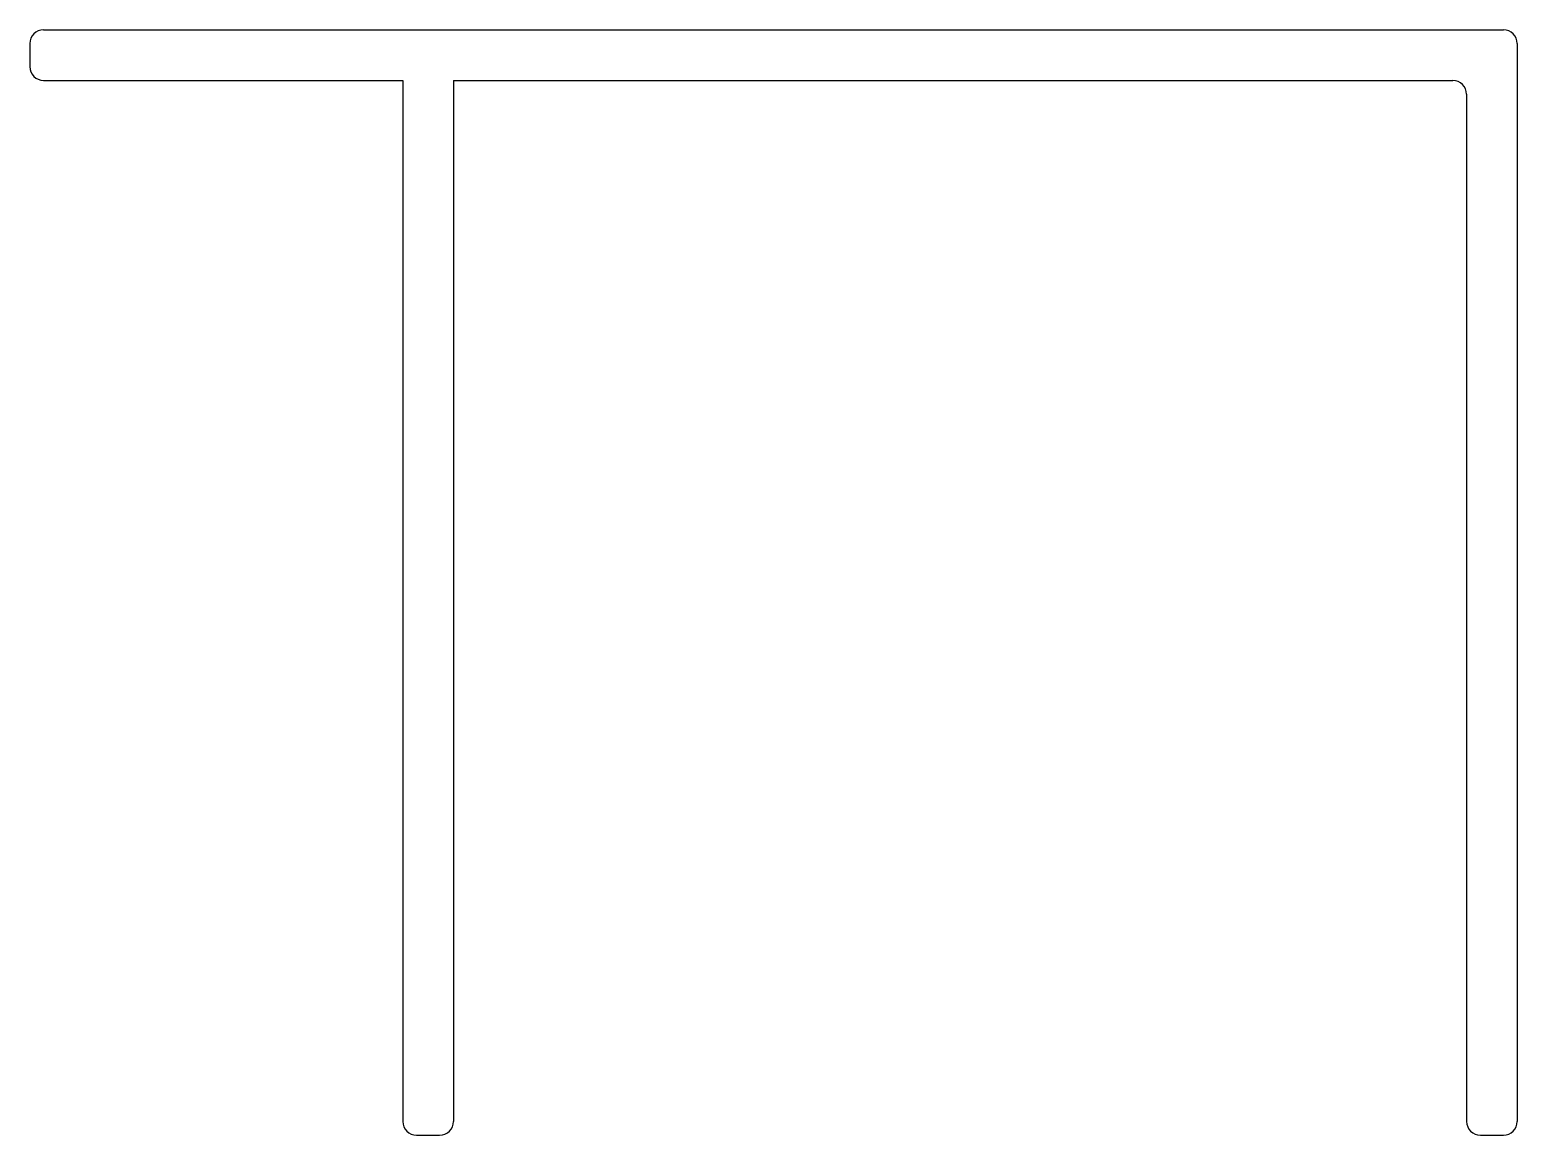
# Model space of a CAD drawing. Extents: x 1288.1 to 1320.4, y 1819.3 to 1843.3.
import ezdxf

# ---------------------------------------------------------------- set-up
doc = ezdxf.new("R2010")
doc.units = 0
doc.layers.get('0').update_dxf_attribs({"linetype": 'CONTINUOUS'})

msp = doc.modelspace()

# ---------------------------------------------------------------- linework, layer by layer
at = {"color": 0, "linetype": 'CONTINUOUS'}
for p, q in [((1288.409, 1843.297), (1320.109, 1843.297)), ((1288.109, 1842.997), (1288.109, 1842.497)), ((1320.409, 1842.997), (1320.409, 1819.597)), ((1288.409, 1842.197), (1296.209, 1842.197)), ((1296.209, 1842.197), (1296.209, 1819.597)), ((1297.309, 1842.197), (1297.309, 1819.597)), ((1297.309, 1842.197), (1319.009, 1842.197)), ((1319.309, 1841.897), (1319.309, 1819.597)), ((1296.509, 1819.297), (1297.009, 1819.297)), ((1319.609, 1819.297), (1320.109, 1819.297))]:
    msp.add_line(p, q, dxfattribs=at)
for centre, start, end in [((1288.409, 1842.997), 90, 180), ((1320.109, 1842.997), 0, 90), ((1288.409, 1842.497), 180, 270), ((1319.009, 1841.897), 0, 90), ((1296.509, 1819.597), 180, 270), ((1297.009, 1819.597), 270, 0), ((1319.609, 1819.597), 180, 270), ((1320.109, 1819.597), 270, 0)]:
    msp.add_arc(centre, 0.3, start, end, dxfattribs=at)

doc.saveas('drawing.dxf')
